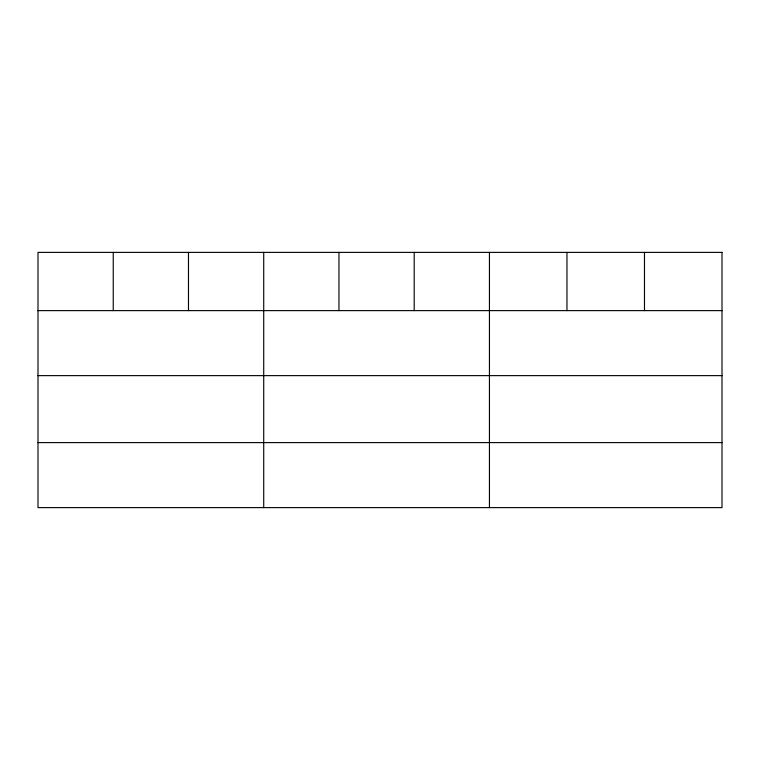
<?xml version="1.0" encoding="UTF-8"?>
<svg xmlns="http://www.w3.org/2000/svg" width="760" height="760" viewBox="0 0 760 760"><rect width="100%" height="100%" fill="white"/><g stroke="black" fill="none" stroke-linecap="round" stroke-linejoin="round"><path stroke-width="1.14" d="M38 310.622L722 310.622M38 375.63L722 375.63M38 442.605L722 442.605M644.48 252.387L644.48 310.622M566.96 252.387L566.96 310.622M489.44 252.387L489.44 507.613M414.2 252.387L414.2 310.622M338.96 252.387L338.96 310.622M263.72 252.387L263.72 507.613M188.48 252.387L188.48 310.622M113.24 252.387L113.24 310.622M722 252.387L38 252.387L38 507.613L722 507.613L722 252.387"/></g></svg>
